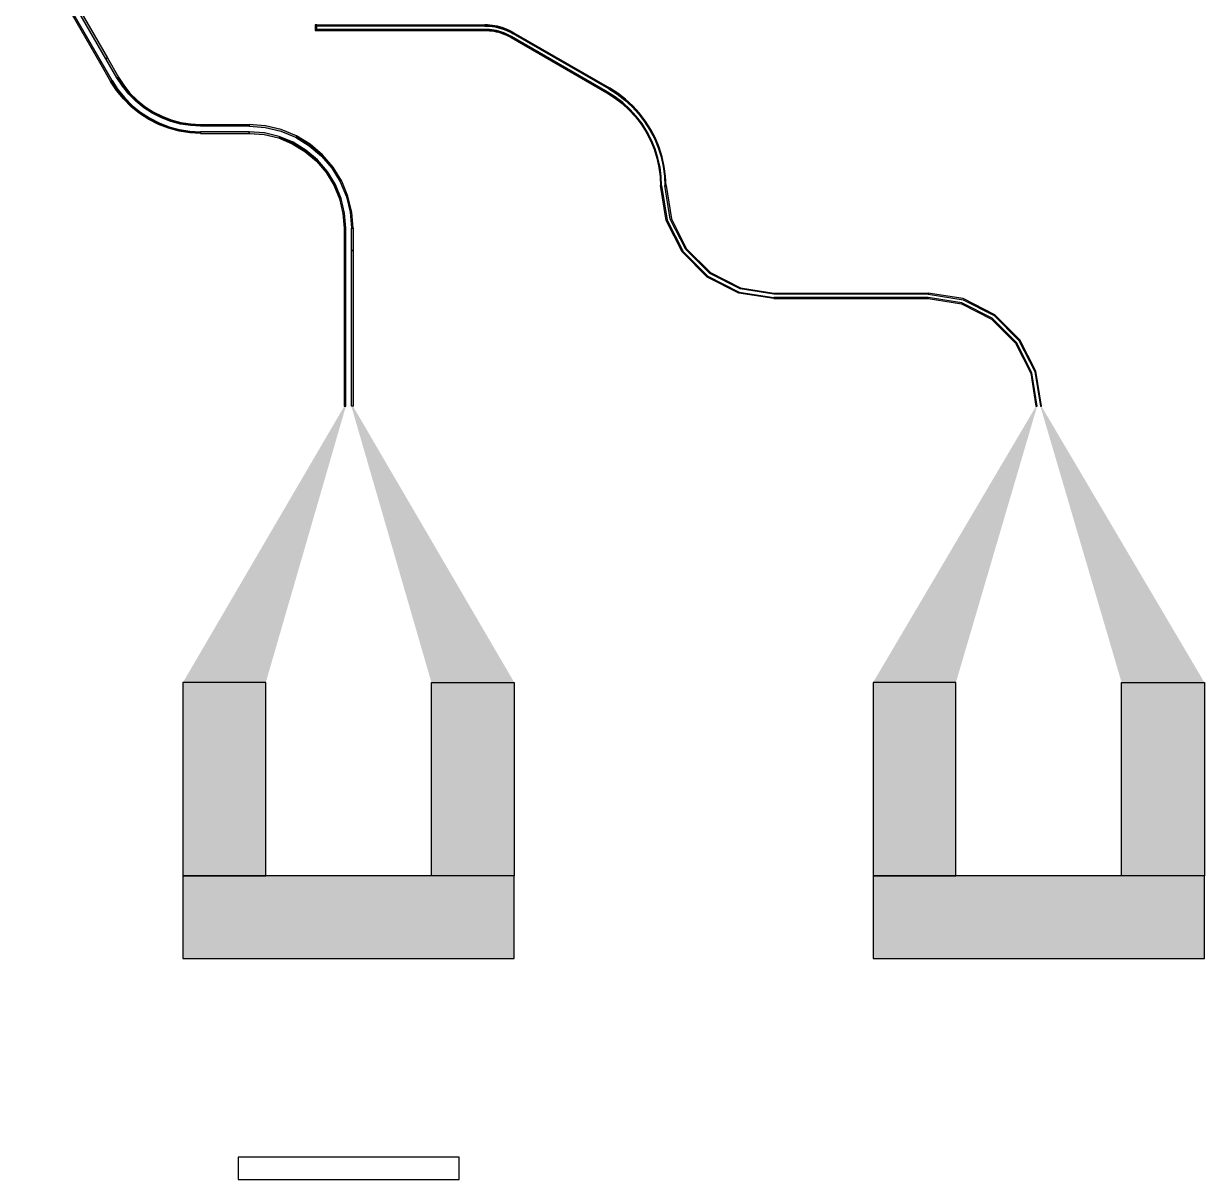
# Model space of a CAD drawing. Extents: x -200 to 7200, y -200 to 2100.
# Drawn here: x 3206 to 4275, y -200 to 847 of the extents above; entities that cross this region are included whole.
import ezdxf

# ---------------------------------------------------------------- set-up
doc = ezdxf.new("R2010")
doc.units = 0
doc.layers.add('GAP', color=1, linetype='continuous')

# ---------------------------------------------------------------- blocks, each defined once
blk = doc.blocks.new('YGGDRASILV1R2C2')
for points in [[(3275.8, 812.3), (3203.5, 937.6), (3202.2, 936.8), (3274.5, 811.5), (3275.8, 812.3)], [(3280.2, 814.8), (3207.8, 940.1), (3209.1, 940.8), (3281.5, 815.5), (3280.2, 814.8)], [(3471.2, 845.3), (3469.7, 845.3), (3469.7, 840.3), (3471.2, 840.3), (3471.2, 845.3)], [(3623.4, 844.3), (3471.2, 844.3), (3471.2, 845.3), (3623.4, 845.3), (3623.4, 844.3)], [(3649.6, 838.3), (3647.6, 839.4), (3645.6, 840.4), (3643.5, 841.3), (3641.4, 842.1), (3639.2, 842.9), (3637, 843.5), (3634.8, 844.1), (3632.5, 844.5), (3630.3, 844.9), (3628, 845.1), (3625.7, 845.3), (3623.4, 845.3), (3623.4, 844.3), (3625.6, 844.3), (3627.9, 844.1), (3630.1, 843.9), (3632.3, 843.5), (3634.5, 843.1), (3636.7, 842.5), (3638.9, 841.9), (3641, 841.2), (3643.1, 840.4), (3645.2, 839.5), (3647.2, 838.5), (3649.1, 837.4), (3649.6, 838.3)], [(3623.4, 841.3), (3471.2, 841.3), (3471.2, 840.3), (3623.4, 840.3), (3623.4, 841.3)], [(3647.6, 834.8), (3645.8, 835.8), (3643.9, 836.8), (3642, 837.6), (3640, 838.4), (3638, 839.1), (3636, 839.6), (3633.9, 840.2), (3631.8, 840.6), (3629.7, 840.9), (3627.6, 841.1), (3625.5, 841.3), (3623.4, 841.3), (3623.4, 840.3), (3625.5, 840.3), (3627.5, 840.1), (3629.6, 839.9), (3631.6, 839.6), (3633.7, 839.2), (3635.7, 838.7), (3637.7, 838.1), (3639.6, 837.4), (3641.6, 836.7), (3643.5, 835.8), (3645.3, 834.9), (3647.1, 833.9), (3647.6, 834.8)], [(3734.2, 784.8), (3647.6, 834.8), (3647.1, 833.9), (3733.8, 783.9), (3734.2, 784.8)], [(3735.8, 787.4), (3649.1, 837.4), (3649.6, 838.3), (3736.2, 788.3), (3735.8, 787.4)], [(3290.2, 797.5), (3280.2, 814.8), (3281.5, 815.5), (3291.5, 798.2), (3290.2, 797.5)], [(3285.8, 795), (3275.8, 812.3), (3274.5, 811.5), (3284.5, 794.2), (3285.8, 795)], [(3366, 747.2), (3356.1, 747.7), (3346.4, 749.3), (3336.9, 751.8), (3327.7, 755.3), (3319, 759.8), (3310.7, 765.2), (3303.1, 771.3), (3296.1, 778.3), (3289.9, 786), (3284.5, 794.2), (3285.8, 795), (3291.1, 786.8), (3297.2, 779.3), (3304.1, 772.5), (3311.6, 766.4), (3319.7, 761.1), (3328.3, 756.7), (3337.4, 753.2), (3346.7, 750.7), (3356.3, 749.2), (3366, 748.7), (3366, 747.2)], [(3366, 753.7), (3356.8, 754.2), (3347.8, 755.6), (3338.9, 758), (3330.4, 761.3), (3322.2, 765.4), (3314.5, 770.4), (3307.4, 776.2), (3300.9, 782.7), (3295.2, 789.8), (3290.2, 797.5), (3291.5, 798.2), (3296.4, 790.7), (3302, 783.7), (3308.4, 777.3), (3315.4, 771.6), (3323, 766.7), (3331, 762.6), (3339.4, 759.4), (3348.1, 757.1), (3357, 755.7), (3366, 755.2), (3366, 753.7)], [(3783.5, 699.5), (3783.1, 708.1), (3782, 716.6), (3780.1, 725), (3777.6, 733.2), (3774.3, 741.1), (3770.3, 748.7), (3765.7, 756), (3760.5, 762.8), (3754.7, 769.1), (3748.3, 775), (3741.5, 780.2), (3734.2, 784.8), (3733.8, 783.9), (3740.9, 779.4), (3747.7, 774.2), (3753.9, 768.4), (3759.7, 762.2), (3764.9, 755.4), (3769.4, 748.2), (3773.4, 740.7), (3776.6, 732.8), (3779.2, 724.7), (3781, 716.4), (3782.1, 708), (3782.5, 699.5), (3783.5, 699.5)], [(3787.5, 699.5), (3787.1, 708.4), (3785.9, 717.3), (3784, 726), (3781.3, 734.6), (3777.9, 742.8), (3773.8, 750.7), (3769, 758.3), (3763.5, 765.4), (3757.5, 772), (3750.9, 778), (3743.8, 783.5), (3736.2, 788.3), (3735.8, 787.4), (3743.2, 782.6), (3750.2, 777.3), (3756.8, 771.3), (3762.8, 764.7), (3768.1, 757.7), (3772.9, 750.2), (3777, 742.4), (3780.4, 734.2), (3783, 725.8), (3785, 717.1), (3786.1, 708.3), (3786.5, 699.5), (3787.5, 699.5)], [(3410, 753.7), (3366, 753.7), (3366, 755.2), (3410, 755.2), (3410, 753.7)], [(3410, 748.7), (3366, 748.7), (3366, 747.2), (3410, 747.2), (3410, 748.7)], [(3504, 661.2), (3502.8, 675.9), (3499.4, 690.3), (3493.8, 703.9), (3486, 716.5), (3476.5, 727.7), (3465.3, 737.3), (3452.7, 745), (3439, 750.6), (3424.7, 754), (3410, 755.2), (3410, 753.7), (3424.5, 752.6), (3438.6, 749.2), (3452, 743.6), (3464.4, 736), (3475.4, 726.6), (3484.8, 715.6), (3492.4, 703.2), (3498, 689.8), (3501.4, 675.7), (3502.5, 661.2), (3504, 661.2)], [(3497.5, 661.2), (3496.4, 674.9), (3493.2, 688.2), (3488, 700.9), (3480.8, 712.6), (3471.9, 723.1), (3461.4, 732), (3449.7, 739.2), (3437, 744.4), (3423.7, 747.6), (3410, 748.7), (3410, 747.2), (3423.5, 746.1), (3436.6, 743), (3449, 737.8), (3460.5, 730.8), (3470.8, 722), (3479.6, 711.8), (3486.6, 700.2), (3491.8, 687.8), (3494.9, 674.7), (3496, 661.2), (3497.5, 661.2)], [(3885, 597.5), (3853.3, 602.5), (3824.8, 617.1), (3802.1, 639.8), (3787.5, 668.3), (3782.5, 700), (3783.5, 700), (3788.5, 668.6), (3802.9, 640.3), (3825.3, 617.9), (3853.6, 603.5), (3885, 598.5), (3885, 597.5)], [(3783.5, 700), (3783.5, 699.5), (3782.5, 699.5), (3782.5, 700), (3783.5, 700)], [(3885, 601.5), (3854.6, 606.3), (3827.1, 620.3), (3805.3, 642.1), (3791.3, 669.6), (3786.5, 700), (3787.5, 700), (3792.3, 669.9), (3806.1, 642.7), (3827.7, 621.1), (3854.9, 607.3), (3885, 602.5), (3885, 601.5)], [(3786.5, 700), (3786.5, 699.5), (3787.5, 699.5), (3787.5, 700), (3786.5, 700)], [(3497.5, 641.2), (3497.5, 661.2), (3496, 661.2), (3496, 641.2), (3497.5, 641.2)], [(3502.5, 641.2), (3502.5, 661.2), (3504, 661.2), (3504, 641.2), (3502.5, 641.2)], [(3497.5, 500), (3497.5, 641.2), (3496, 641.2), (3496, 500), (3497.5, 500)], [(3502.5, 500), (3502.5, 641.2), (3504, 641.2), (3504, 500), (3502.5, 500)], [(4025, 601.5), (3885, 601.5), (3885, 602.5), (4025, 602.5), (4025, 601.5)], [(4127.5, 500), (4122.5, 531.7), (4107.9, 560.2), (4085.2, 582.9), (4056.7, 597.5), (4025, 602.5), (4025, 601.5), (4056.4, 596.5), (4084.7, 582.1), (4107.1, 559.7), (4121.5, 531.4), (4126.5, 500), (4127.5, 500)], [(4025, 598.5), (3885, 598.5), (3885, 597.5), (4025, 597.5), (4025, 598.5)], [(4123.5, 500), (4118.7, 530.4), (4104.7, 557.9), (4082.9, 579.7), (4055.4, 593.7), (4025, 598.5), (4025, 597.5), (4055.1, 592.7), (4082.3, 578.9), (4103.9, 557.3), (4117.7, 530.1), (4122.5, 500), (4123.5, 500)], [(3425, 75), (3425, 250), (3350, 250), (3350, 75), (3425, 75)], [(3575, 75), (3575, 250), (3650, 250), (3650, 75), (3575, 75)], [(4050, 75), (4050, 250), (3975, 250), (3975, 75), (4050, 75)], [(4200, 75), (4200, 250), (4275, 250), (4275, 75), (4200, 75)], [(3650, 0), (3650, 75), (3350, 75), (3350, 0), (3650, 0)], [(4275, 0), (4275, 75), (3975, 75), (3975, 0), (4275, 0)]]:
    blk.add_lwpolyline(points)
for points in [[(3275.8, 812.3), (3203.5, 937.6), (3274.5, 811.5), (3202.2, 936.8)], [(3280.2, 814.8), (3207.8, 940.1), (3281.5, 815.5), (3209.1, 940.8)], [(3471.2, 845.3), (3469.7, 845.3), (3471.2, 840.3), (3469.7, 840.3)], [(3623.4, 844.3), (3471.2, 844.3), (3623.4, 845.3), (3471.2, 845.3)], [(3625.6, 844.3), (3625.7, 845.3), (3623.4, 844.3), (3623.4, 845.3)], [(3627.9, 844.1), (3628, 845.1), (3625.6, 844.3), (3625.7, 845.3)], [(3630.1, 843.9), (3630.3, 844.9), (3627.9, 844.1), (3628, 845.1)], [(3632.3, 843.5), (3632.5, 844.5), (3630.1, 843.9), (3630.3, 844.9)], [(3623.4, 841.3), (3471.2, 841.3), (3623.4, 840.3), (3471.2, 840.3)], [(3625.5, 840.3), (3625.5, 841.3), (3623.4, 840.3), (3623.4, 841.3)], [(3627.5, 840.1), (3627.6, 841.1), (3625.5, 840.3), (3625.5, 841.3)], [(3629.6, 839.9), (3629.7, 840.9), (3627.5, 840.1), (3627.6, 841.1)], [(3631.6, 839.6), (3631.8, 840.6), (3629.6, 839.9), (3629.7, 840.9)], [(3633.7, 839.2), (3633.9, 840.2), (3631.6, 839.6), (3631.8, 840.6)], [(3634.5, 843.1), (3634.8, 844.1), (3632.3, 843.5), (3632.5, 844.5)], [(3635.7, 838.7), (3636, 839.6), (3633.7, 839.2), (3633.9, 840.2)], [(3636.7, 842.5), (3637, 843.5), (3634.5, 843.1), (3634.8, 844.1)], [(3637.7, 838.1), (3638, 839.1), (3635.7, 838.7), (3636, 839.6)], [(3638.9, 841.9), (3639.2, 842.9), (3636.7, 842.5), (3637, 843.5)], [(3639.6, 837.4), (3640, 838.4), (3637.7, 838.1), (3638, 839.1)], [(3641, 841.2), (3641.4, 842.1), (3638.9, 841.9), (3639.2, 842.9)], [(3641.6, 836.7), (3642, 837.6), (3639.6, 837.4), (3640, 838.4)], [(3643.1, 840.4), (3643.5, 841.3), (3641, 841.2), (3641.4, 842.1)], [(3643.5, 835.8), (3643.9, 836.8), (3641.6, 836.7), (3642, 837.6)], [(3645.2, 839.5), (3645.6, 840.4), (3643.1, 840.4), (3643.5, 841.3)], [(3645.3, 834.9), (3645.8, 835.8), (3643.5, 835.8), (3643.9, 836.8)], [(3647.2, 838.5), (3647.6, 839.4), (3645.2, 839.5), (3645.6, 840.4)], [(3647.1, 833.9), (3647.6, 834.8), (3645.3, 834.9), (3645.8, 835.8)], [(3734.2, 784.8), (3647.6, 834.8), (3733.8, 783.9), (3647.1, 833.9)], [(3649.1, 837.4), (3649.6, 838.3), (3647.2, 838.5), (3647.6, 839.4)], [(3735.8, 787.4), (3649.1, 837.4), (3736.2, 788.3), (3649.6, 838.3)], [(3290.2, 797.5), (3280.2, 814.8), (3291.5, 798.2), (3281.5, 815.5)], [(3285.8, 795), (3275.8, 812.3), (3284.5, 794.2), (3274.5, 811.5)], [(3291.1, 786.8), (3289.9, 786), (3285.8, 795), (3284.5, 794.2)], [(3296.4, 790.7), (3295.2, 789.8), (3291.5, 798.2), (3290.2, 797.5)], [(3297.2, 779.3), (3296.1, 778.3), (3291.1, 786.8), (3289.9, 786)], [(3302, 783.7), (3300.9, 782.7), (3296.4, 790.7), (3295.2, 789.8)], [(3308.4, 777.3), (3307.4, 776.2), (3302, 783.7), (3300.9, 782.7)], [(3740.9, 779.4), (3741.5, 780.2), (3733.8, 783.9), (3734.2, 784.8)], [(3743.2, 782.6), (3743.8, 783.5), (3735.8, 787.4), (3736.2, 788.3)], [(3750.2, 777.3), (3750.9, 778), (3743.2, 782.6), (3743.8, 783.5)], [(3304.1, 772.5), (3303.1, 771.3), (3297.2, 779.3), (3296.1, 778.3)], [(3311.6, 766.4), (3310.7, 765.2), (3304.1, 772.5), (3303.1, 771.3)], [(3315.4, 771.6), (3314.5, 770.4), (3308.4, 777.3), (3307.4, 776.2)], [(3323, 766.7), (3322.2, 765.4), (3315.4, 771.6), (3314.5, 770.4)], [(3747.7, 774.2), (3748.3, 775), (3740.9, 779.4), (3741.5, 780.2)], [(3753.9, 768.4), (3754.7, 769.1), (3747.7, 774.2), (3748.3, 775)], [(3756.8, 771.3), (3757.5, 772), (3750.2, 777.3), (3750.9, 778)], [(3762.8, 764.7), (3763.5, 765.4), (3756.8, 771.3), (3757.5, 772)], [(3319.7, 761.1), (3319, 759.8), (3311.6, 766.4), (3310.7, 765.2)], [(3328.3, 756.7), (3327.7, 755.3), (3319.7, 761.1), (3319, 759.8)], [(3331, 762.6), (3330.4, 761.3), (3323, 766.7), (3322.2, 765.4)], [(3339.4, 759.4), (3338.9, 758), (3331, 762.6), (3330.4, 761.3)], [(3348.1, 757.1), (3347.8, 755.6), (3339.4, 759.4), (3338.9, 758)], [(3759.7, 762.2), (3760.5, 762.8), (3753.9, 768.4), (3754.7, 769.1)], [(3764.9, 755.4), (3765.7, 756), (3759.7, 762.2), (3760.5, 762.8)], [(3768.1, 757.7), (3769, 758.3), (3762.8, 764.7), (3763.5, 765.4)], [(3337.4, 753.2), (3336.9, 751.8), (3328.3, 756.7), (3327.7, 755.3)], [(3346.7, 750.7), (3346.4, 749.3), (3337.4, 753.2), (3336.9, 751.8)], [(3356.3, 749.2), (3356.1, 747.7), (3346.7, 750.7), (3346.4, 749.3)], [(3357, 755.7), (3356.8, 754.2), (3348.1, 757.1), (3347.8, 755.6)], [(3366, 748.7), (3366, 747.2), (3356.3, 749.2), (3356.1, 747.7)], [(3366, 755.2), (3366, 753.7), (3357, 755.7), (3356.8, 754.2)], [(3410, 753.7), (3366, 753.7), (3410, 755.2), (3366, 755.2)], [(3410, 748.7), (3366, 748.7), (3410, 747.2), (3366, 747.2)], [(3424.5, 752.6), (3424.7, 754), (3410, 753.7), (3410, 755.2)], [(3423.5, 746.1), (3423.7, 747.6), (3410, 747.2), (3410, 748.7)], [(3438.6, 749.2), (3439, 750.6), (3424.5, 752.6), (3424.7, 754)], [(3452, 743.6), (3452.7, 745), (3438.6, 749.2), (3439, 750.6)], [(3769.4, 748.2), (3770.3, 748.7), (3764.9, 755.4), (3765.7, 756)], [(3772.9, 750.2), (3773.8, 750.7), (3768.1, 757.7), (3769, 758.3)], [(3773.4, 740.7), (3774.3, 741.1), (3769.4, 748.2), (3770.3, 748.7)], [(3777, 742.4), (3777.9, 742.8), (3772.9, 750.2), (3773.8, 750.7)], [(3436.6, 743), (3437, 744.4), (3423.5, 746.1), (3423.7, 747.6)], [(3449, 737.8), (3449.7, 739.2), (3436.6, 743), (3437, 744.4)], [(3460.5, 730.8), (3461.4, 732), (3449, 737.8), (3449.7, 739.2)], [(3464.4, 736), (3465.3, 737.3), (3452, 743.6), (3452.7, 745)], [(3776.6, 732.8), (3777.6, 733.2), (3773.4, 740.7), (3774.3, 741.1)], [(3780.4, 734.2), (3781.3, 734.6), (3777, 742.4), (3777.9, 742.8)], [(3470.8, 722), (3471.9, 723.1), (3460.5, 730.8), (3461.4, 732)], [(3475.4, 726.6), (3476.5, 727.7), (3464.4, 736), (3465.3, 737.3)], [(3484.8, 715.6), (3486, 716.5), (3475.4, 726.6), (3476.5, 727.7)], [(3779.2, 724.7), (3780.1, 725), (3776.6, 732.8), (3777.6, 733.2)], [(3783, 725.8), (3784, 726), (3780.4, 734.2), (3781.3, 734.6)], [(3479.6, 711.8), (3480.8, 712.6), (3470.8, 722), (3471.9, 723.1)], [(3492.4, 703.2), (3493.8, 703.9), (3484.8, 715.6), (3486, 716.5)], [(3781, 716.4), (3782, 716.6), (3779.2, 724.7), (3780.1, 725)], [(3782.1, 708), (3783.1, 708.1), (3781, 716.4), (3782, 716.6)], [(3785, 717.1), (3785.9, 717.3), (3783, 725.8), (3784, 726)], [(3786.1, 708.3), (3787.1, 708.4), (3785, 717.1), (3785.9, 717.3)], [(3486.6, 700.2), (3488, 700.9), (3479.6, 711.8), (3480.8, 712.6)], [(3782.5, 699.5), (3783.5, 699.5), (3782.1, 708), (3783.1, 708.1)], [(3786.5, 699.5), (3787.5, 699.5), (3786.1, 708.3), (3787.1, 708.4)], [(3491.8, 687.8), (3493.2, 688.2), (3486.6, 700.2), (3488, 700.9)], [(3498, 689.8), (3499.4, 690.3), (3492.4, 703.2), (3493.8, 703.9)], [(3788.5, 668.6), (3787.5, 668.3), (3783.5, 700), (3782.5, 700)], [(3783.5, 700), (3783.5, 699.5), (3782.5, 700), (3782.5, 699.5)], [(3792.3, 669.9), (3791.3, 669.6), (3787.5, 700), (3786.5, 700)], [(3786.5, 700), (3786.5, 699.5), (3787.5, 700), (3787.5, 699.5)], [(3494.9, 674.7), (3496.4, 674.9), (3491.8, 687.8), (3493.2, 688.2)], [(3501.4, 675.7), (3502.8, 675.9), (3498, 689.8), (3499.4, 690.3)], [(3496, 661.2), (3497.5, 661.2), (3494.9, 674.7), (3496.4, 674.9)], [(3502.5, 661.2), (3504, 661.2), (3501.4, 675.7), (3502.8, 675.9)], [(3802.9, 640.3), (3802.1, 639.8), (3788.5, 668.6), (3787.5, 668.3)], [(3806.1, 642.7), (3805.3, 642.1), (3792.3, 669.9), (3791.3, 669.6)], [(3497.5, 641.2), (3497.5, 661.2), (3496, 641.2), (3496, 661.2)], [(3502.5, 641.2), (3502.5, 661.2), (3504, 641.2), (3504, 661.2)], [(3827.7, 621.1), (3827.1, 620.3), (3806.1, 642.7), (3805.3, 642.1)], [(3497.5, 500), (3497.5, 641.2), (3496, 500), (3496, 641.2)], [(3502.5, 500), (3502.5, 641.2), (3504, 500), (3504, 641.2)], [(3825.3, 617.9), (3824.8, 617.1), (3802.9, 640.3), (3802.1, 639.8)], [(3854.9, 607.3), (3854.6, 606.3), (3827.7, 621.1), (3827.1, 620.3)], [(3853.6, 603.5), (3853.3, 602.5), (3825.3, 617.9), (3824.8, 617.1)], [(3885, 598.5), (3885, 597.5), (3853.6, 603.5), (3853.3, 602.5)], [(3885, 602.5), (3885, 601.5), (3854.9, 607.3), (3854.6, 606.3)], [(4025, 601.5), (3885, 601.5), (4025, 602.5), (3885, 602.5)], [(4056.4, 596.5), (4056.7, 597.5), (4025, 601.5), (4025, 602.5)], [(4025, 598.5), (3885, 598.5), (4025, 597.5), (3885, 597.5)], [(4055.1, 592.7), (4055.4, 593.7), (4025, 597.5), (4025, 598.5)], [(4082.3, 578.9), (4082.9, 579.7), (4055.1, 592.7), (4055.4, 593.7)], [(4084.7, 582.1), (4085.2, 582.9), (4056.4, 596.5), (4056.7, 597.5)], [(4103.9, 557.3), (4104.7, 557.9), (4082.3, 578.9), (4082.9, 579.7)], [(4107.1, 559.7), (4107.9, 560.2), (4084.7, 582.1), (4085.2, 582.9)], [(4117.7, 530.1), (4118.7, 530.4), (4103.9, 557.3), (4104.7, 557.9)], [(4121.5, 531.4), (4122.5, 531.7), (4107.1, 559.7), (4107.9, 560.2)], [(4122.5, 500), (4123.5, 500), (4117.7, 530.1), (4118.7, 530.4)], [(4126.5, 500), (4127.5, 500), (4121.5, 531.4), (4122.5, 531.7)], [(3425, 250), (3497.5, 500), (3350, 250), (3496, 500)], [(3575, 250), (3502.5, 500), (3650, 250), (3504, 500)], [(4050, 250), (4123.5, 500), (3975, 250), (4122.5, 500)], [(4200, 250), (4126.5, 500), (4275, 250), (4127.5, 500)], [(3425, 75), (3425, 250), (3350, 75), (3350, 250)], [(3575, 75), (3575, 250), (3650, 75), (3650, 250)], [(4050, 75), (4050, 250), (3975, 75), (3975, 250)], [(4200, 75), (4200, 250), (4275, 75), (4275, 250)], [(3650, 0), (3650, 75), (3350, 0), (3350, 75)], [(4275, 0), (4275, 75), (3975, 0), (3975, 75)]]:
    blk.add_solid(points)
at = {"layer": 'gap'}
blk.add_lwpolyline([(3400, -200), (3600, -200), (3600, -180), (3400, -180), (3400, -200)], dxfattribs=at)

msp = doc.modelspace()

# ---------------------------------------------------------------- block references
msp.add_blockref('YGGDRASILV1R2C2', (0, 0))

doc.saveas('drawing.dxf')
